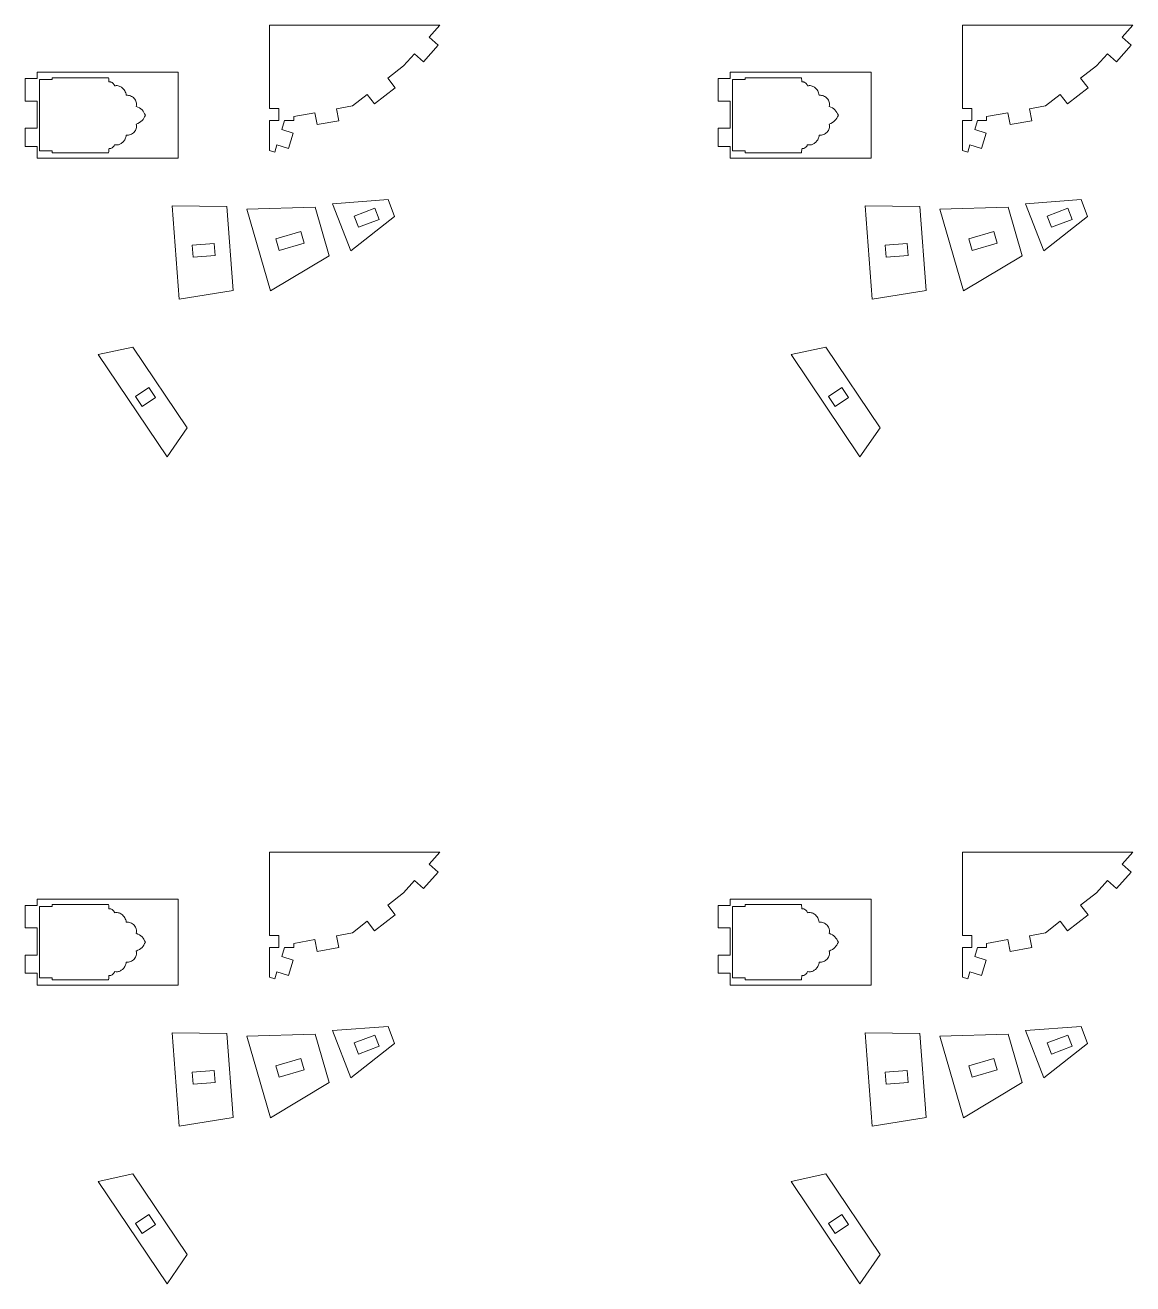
# Model space of a CAD drawing. Header units: millimetres. Extents: x -566 to 8079, y -1523 to 3979.
# Drawn here: x 3440.6 to 3716, y 3167.3 to 3480.5 of the extents above; entities that cross this region are included whole.
import ezdxf
from ezdxf.lldxf.tags import DXFTag

# ---------------------------------------------------------------- set-up
doc = ezdxf.new("R2010")
doc.units = ezdxf.units.MM
tags = doc.linetypes.add('CENTER', pattern=[10.16, 6.35, -1.27, 1.27, -1.27]).pattern_tags.tags
tags[10:11] = [DXFTag(74, 4), DXFTag(75, 0), DXFTag(340, '0'), DXFTag(46, 1.0), DXFTag(50, 0.0), DXFTag(44, 0.0), DXFTag(45, 0.0)]
tags[8:9] = [DXFTag(74, 4), DXFTag(75, 0), DXFTag(340, '0'), DXFTag(46, 1.0), DXFTag(50, 0.0), DXFTag(44, 0.0), DXFTag(45, 0.0)]
tags[6:7] = [DXFTag(74, 4), DXFTag(75, 0), DXFTag(340, '0'), DXFTag(46, 1.0), DXFTag(50, 0.0), DXFTag(44, 0.0), DXFTag(45, 0.0)]
tags[4:5] = [DXFTag(74, 4), DXFTag(75, 0), DXFTag(340, '0'), DXFTag(46, 1.0), DXFTag(50, 0.0), DXFTag(44, 0.0), DXFTag(45, 0.0)]

# ---------------------------------------------------------------- blocks, each defined once
blk = doc.blocks.new('DWG6')
at = {"color": 7, "linetype": 'Continuous', "lineweight": 15}
for p, q in [((775.83, 410.52), (775.83, 431.25)), ((775.83, 431.25), (818.17, 431.25)), ((818.17, 431.25), (815.5, 428.26)), ((948.14, 410.52), (948.14, 431.25)), ((948.14, 431.25), (990.48, 431.25)), ((990.48, 431.25), (987.81, 428.26)), ((817.74, 426.26), (814.09, 422.16)), ((815.5, 428.26), (817.74, 426.26)), ((990.05, 426.26), (986.4, 422.16)), ((987.81, 428.26), (990.05, 426.26)), ((811.85, 424.15), (809.15, 421.13)), ((814.09, 422.16), (811.85, 424.15)), ((984.15, 424.15), (981.46, 421.13)), ((986.4, 422.16), (984.15, 424.15)), ((809.15, 421.13), (805.2, 418.03)), ((981.46, 421.13), (977.5, 418.03)), ((715.07, 412.37), (715.07, 417.95)), ((715.07, 417.95), (718.07, 417.95)), ((753.07, 419.58), (718.07, 419.58)), ((718.07, 419.58), (718.07, 417.95)), ((721.81, 417.7), (718.66, 417.7)), ((718.66, 417.7), (718.66, 399.97)), ((735.8, 418.17), (721.81, 418.17)), ((721.81, 418.17), (721.81, 417.7)), ((753.07, 398.17), (753.07, 419.58)), ((805.2, 418.03), (807.05, 415.67)), ((887.37, 412.37), (887.37, 417.95)), ((887.37, 417.95), (890.37, 417.95)), ((925.38, 419.58), (890.37, 419.58)), ((890.37, 419.58), (890.37, 417.95)), ((894.12, 417.7), (890.97, 417.7)), ((890.97, 417.7), (890.97, 399.97)), ((908.11, 418.17), (894.12, 418.17)), ((894.12, 418.17), (894.12, 417.7)), ((925.38, 398.17), (925.38, 419.58)), ((977.5, 418.03), (979.36, 415.67)), ((800.1, 414.03), (796.45, 411.17)), ((801.95, 411.67), (800.1, 414.03)), ((807.05, 415.67), (801.95, 411.67)), ((972.41, 414.03), (968.75, 411.17)), ((974.26, 411.67), (972.41, 414.03)), ((979.36, 415.67), (974.26, 411.67)), ((715.07, 412.37), (718.07, 412.37)), ((718.07, 412.37), (718.07, 405.61)), ((778.16, 410.52), (775.83, 410.52)), ((778.16, 407.52), (778.16, 410.52)), ((796.45, 411.17), (792.48, 410.44)), ((792.48, 410.44), (793.02, 407.49)), ((887.37, 412.37), (890.37, 412.37)), ((890.37, 412.37), (890.37, 405.61)), ((950.46, 410.52), (948.14, 410.52)), ((950.46, 407.52), (950.46, 410.52)), ((968.75, 411.17), (964.79, 410.44)), ((964.79, 410.44), (965.33, 407.49)), ((775.83, 400.09), (775.83, 407.52)), ((775.83, 407.52), (778.16, 407.52)), ((779.55, 407.52), (778.85, 405.27)), ((781.82, 407.52), (779.55, 407.52)), ((787.09, 409.46), (781.82, 408.51)), ((781.82, 408.51), (781.82, 407.52)), ((787.63, 406.51), (787.09, 409.46)), ((793.02, 407.49), (787.63, 406.51)), ((948.14, 400.09), (948.14, 407.52)), ((948.14, 407.52), (950.46, 407.52)), ((951.86, 407.52), (951.15, 405.27)), ((954.13, 407.52), (951.86, 407.52)), ((959.4, 409.46), (954.13, 408.51)), ((954.13, 408.51), (954.13, 407.52)), ((959.94, 406.51), (959.4, 409.46)), ((965.33, 407.49), (959.94, 406.51)), ((715.07, 401.1), (715.07, 405.61)), ((715.07, 405.61), (718.07, 405.61)), ((781.71, 404.37), (778.85, 405.27)), ((781.71, 404.37), (780.52, 400.58)), ((887.37, 401.1), (887.37, 405.61)), ((887.37, 405.61), (890.37, 405.61)), ((954.02, 404.37), (951.15, 405.27)), ((954.02, 404.37), (952.83, 400.58)), ((715.07, 401.1), (718.07, 401.1)), ((718.07, 401.1), (718.07, 398.17)), ((777.66, 401.47), (777.1, 399.69)), ((780.52, 400.58), (777.66, 401.47)), ((887.37, 401.1), (890.37, 401.1)), ((890.37, 401.1), (890.37, 398.17)), ((949.97, 401.47), (949.41, 399.69)), ((952.83, 400.58), (949.97, 401.47)), ((718.07, 398.17), (753.07, 398.17)), ((718.66, 399.97), (721.81, 399.97)), ((721.81, 399.97), (721.81, 399.51)), ((721.81, 399.51), (735.8, 399.51)), ((777.1, 399.69), (775.83, 400.09)), ((890.37, 398.17), (925.38, 398.17)), ((890.97, 399.97), (894.12, 399.97)), ((894.12, 399.97), (894.12, 399.51)), ((894.12, 399.51), (908.11, 399.51)), ((949.41, 399.69), (948.14, 400.09)), ((751.59, 386.28), (765.2, 386.13)), ((753.33, 363.07), (751.59, 386.28)), ((765.2, 386.13), (766.76, 365.24)), ((770.16, 385.46), (787.15, 385.96)), ((776.08, 365.17), (770.16, 385.46)), ((787.15, 385.96), (790.68, 373.89)), ((791.49, 386.83), (805.29, 387.86)), ((796.01, 375.1), (791.49, 386.83)), ((796.88, 383.76), (802, 385.74)), ((802, 385.74), (803.08, 382.94)), ((805.29, 387.86), (806.91, 383.66)), ((923.9, 386.28), (937.5, 386.13)), ((925.63, 363.07), (923.9, 386.28)), ((937.5, 386.13), (939.06, 365.24)), ((942.46, 385.46), (959.46, 385.96)), ((948.39, 365.17), (942.46, 385.46)), ((959.46, 385.96), (962.98, 373.89)), ((963.8, 386.83), (977.6, 387.86)), ((968.32, 375.1), (963.8, 386.83)), ((969.18, 383.76), (974.31, 385.74)), ((974.31, 385.74), (975.39, 382.94)), ((977.6, 387.86), (979.21, 383.66)), ((806.91, 383.66), (796.01, 375.1)), ((797.95, 380.96), (796.88, 383.76)), ((803.08, 382.94), (797.95, 380.96)), ((979.21, 383.66), (968.32, 375.1)), ((970.26, 380.96), (969.18, 383.76)), ((975.39, 382.94), (970.26, 380.96)), ((777.35, 378.1), (783.57, 379.92)), ((783.57, 379.92), (784.41, 377.04)), ((949.66, 378.1), (955.88, 379.92)), ((955.88, 379.92), (956.72, 377.04)), ((756.61, 376.52), (762.07, 376.93)), ((756.84, 373.53), (756.61, 376.52)), ((762.07, 376.93), (762.3, 373.93)), ((778.19, 375.22), (777.35, 378.1)), ((784.41, 377.04), (778.19, 375.22)), ((928.92, 376.52), (934.38, 376.93)), ((929.14, 373.53), (928.92, 376.52)), ((934.38, 376.93), (934.61, 373.93)), ((950.5, 375.22), (949.66, 378.1)), ((956.72, 377.04), (950.5, 375.22)), ((762.3, 373.93), (756.84, 373.53)), ((790.68, 373.89), (776.08, 365.17)), ((934.61, 373.93), (929.14, 373.53)), ((962.98, 373.89), (948.39, 365.17)), ((766.76, 365.24), (753.33, 363.07)), ((939.06, 365.24), (925.63, 363.07)), ((741.86, 351.17), (733.24, 349.3)), ((755.34, 331.09), (741.86, 351.17)), ((914.17, 351.17), (905.55, 349.3)), ((927.64, 331.09), (914.17, 351.17)), ((733.24, 349.3), (750.33, 323.83)), ((905.55, 349.3), (922.63, 323.83)), ((745.78, 341.09), (742.48, 338.87)), ((742.48, 338.87), (744.15, 336.38)), ((744.15, 336.38), (747.46, 338.6)), ((747.46, 338.6), (745.78, 341.09)), ((918.09, 341.09), (914.79, 338.87)), ((914.79, 338.87), (916.46, 336.38)), ((916.46, 336.38), (919.76, 338.6)), ((919.76, 338.6), (918.09, 341.09)), ((750.33, 323.83), (755.34, 331.09)), ((922.63, 323.83), (927.64, 331.09)), ((775.83, 204.78), (775.83, 225.51)), ((775.83, 225.51), (818.17, 225.51)), ((818.17, 225.51), (815.5, 222.51)), ((948.14, 204.78), (948.14, 225.51)), ((948.14, 225.51), (990.48, 225.51)), ((990.48, 225.51), (987.81, 222.51)), ((815.5, 222.51), (817.74, 220.52)), ((987.81, 222.51), (990.05, 220.52)), ((817.74, 220.52), (814.09, 216.42)), ((990.05, 220.52), (986.4, 216.42)), ((811.85, 218.41), (809.15, 215.38)), ((814.09, 216.42), (811.85, 218.41)), ((984.15, 218.41), (981.46, 215.38)), ((986.4, 216.42), (984.15, 218.41)), ((753.07, 213.83), (718.07, 213.83)), ((718.07, 213.83), (718.07, 212.2)), ((753.07, 192.42), (753.07, 213.83)), ((809.15, 215.38), (805.2, 212.28)), ((925.38, 213.83), (890.37, 213.83)), ((890.37, 213.83), (890.37, 212.2)), ((925.38, 192.42), (925.38, 213.83)), ((981.46, 215.38), (977.5, 212.28)), ((715.07, 206.63), (715.07, 212.2)), ((715.07, 212.2), (718.07, 212.2)), ((721.81, 211.96), (718.66, 211.96)), ((718.66, 211.96), (718.66, 194.23)), ((735.8, 212.43), (721.81, 212.43)), ((721.81, 212.43), (721.81, 211.96)), ((807.05, 209.92), (801.95, 205.93)), ((805.2, 212.28), (807.05, 209.92)), ((887.37, 206.63), (887.37, 212.2)), ((887.37, 212.2), (890.37, 212.2)), ((894.12, 211.96), (890.97, 211.96)), ((890.97, 211.96), (890.97, 194.23)), ((908.11, 212.43), (894.12, 212.43)), ((894.12, 212.43), (894.12, 211.96)), ((979.36, 209.92), (974.26, 205.93)), ((977.5, 212.28), (979.36, 209.92)), ((800.1, 208.29), (796.45, 205.42)), ((801.95, 205.93), (800.1, 208.29)), ((972.41, 208.29), (968.75, 205.42)), ((974.26, 205.93), (972.41, 208.29)), ((715.07, 206.63), (718.07, 206.63)), ((718.07, 206.63), (718.07, 199.86)), ((778.16, 204.78), (775.83, 204.78)), ((778.16, 201.78), (778.16, 204.78)), ((787.09, 203.72), (781.82, 202.76)), ((787.63, 200.77), (787.09, 203.72)), ((796.45, 205.42), (792.48, 204.7)), ((792.48, 204.7), (793.02, 201.75)), ((887.37, 206.63), (890.37, 206.63)), ((890.37, 206.63), (890.37, 199.86)), ((950.46, 204.78), (948.14, 204.78)), ((950.46, 201.78), (950.46, 204.78)), ((959.4, 203.72), (954.13, 202.76)), ((959.94, 200.77), (959.4, 203.72)), ((968.75, 205.42), (964.79, 204.7)), ((964.79, 204.7), (965.33, 201.75)), ((775.83, 194.35), (775.83, 201.78)), ((775.83, 201.78), (778.16, 201.78)), ((779.55, 201.78), (778.85, 199.52)), ((781.82, 201.78), (779.55, 201.78)), ((781.82, 202.76), (781.82, 201.78)), ((793.02, 201.75), (787.63, 200.77)), ((948.14, 194.35), (948.14, 201.78)), ((948.14, 201.78), (950.46, 201.78)), ((951.86, 201.78), (951.15, 199.52)), ((954.13, 201.78), (951.86, 201.78)), ((954.13, 202.76), (954.13, 201.78)), ((965.33, 201.75), (959.94, 200.77)), ((715.07, 195.35), (715.07, 199.86)), ((715.07, 199.86), (718.07, 199.86)), ((781.71, 198.63), (778.85, 199.52)), ((781.71, 198.63), (780.52, 194.83)), ((887.37, 195.35), (887.37, 199.86)), ((887.37, 199.86), (890.37, 199.86)), ((954.02, 198.63), (951.15, 199.52)), ((954.02, 198.63), (952.83, 194.83)), ((715.07, 195.35), (718.07, 195.35)), ((718.07, 195.35), (718.07, 192.42)), ((718.66, 194.23), (721.81, 194.23)), ((721.81, 194.23), (721.81, 193.76)), ((777.1, 193.95), (775.83, 194.35)), ((777.66, 195.73), (777.1, 193.95)), ((780.52, 194.83), (777.66, 195.73)), ((887.37, 195.35), (890.37, 195.35)), ((890.37, 195.35), (890.37, 192.42)), ((890.97, 194.23), (894.12, 194.23)), ((894.12, 194.23), (894.12, 193.76)), ((949.41, 193.95), (948.14, 194.35)), ((949.97, 195.73), (949.41, 193.95)), ((952.83, 194.83), (949.97, 195.73)), ((718.07, 192.42), (753.07, 192.42)), ((721.81, 193.76), (735.8, 193.76)), ((890.37, 192.42), (925.38, 192.42)), ((894.12, 193.76), (908.11, 193.76)), ((791.49, 181.08), (805.29, 182.11)), ((805.29, 182.11), (806.91, 177.91)), ((963.8, 181.08), (977.6, 182.11)), ((977.6, 182.11), (979.21, 177.91)), ((751.59, 180.53), (765.2, 180.38)), ((753.33, 157.32), (751.59, 180.53)), ((765.2, 180.38), (766.76, 159.49)), ((770.16, 179.71), (787.15, 180.21)), ((776.08, 159.42), (770.16, 179.71)), ((787.15, 180.21), (790.68, 168.15)), ((796.01, 169.35), (791.49, 181.08)), ((796.88, 178.02), (802, 179.99)), ((802, 179.99), (803.08, 177.19)), ((923.9, 180.53), (937.5, 180.38)), ((925.63, 157.32), (923.9, 180.53)), ((937.5, 180.38), (939.06, 159.49)), ((942.46, 179.71), (959.46, 180.21)), ((948.39, 159.42), (942.46, 179.71)), ((959.46, 180.21), (962.98, 168.15)), ((968.32, 169.35), (963.8, 181.08)), ((969.18, 178.02), (974.31, 179.99)), ((974.31, 179.99), (975.39, 177.19)), ((806.91, 177.91), (796.01, 169.35)), ((797.95, 175.22), (796.88, 178.02)), ((803.08, 177.19), (797.95, 175.22)), ((979.21, 177.91), (968.32, 169.35)), ((970.26, 175.22), (969.18, 178.02)), ((975.39, 177.19), (970.26, 175.22)), ((777.35, 172.36), (783.57, 174.17)), ((778.19, 169.48), (777.35, 172.36)), ((783.57, 174.17), (784.41, 171.29)), ((949.66, 172.36), (955.88, 174.17)), ((950.5, 169.48), (949.66, 172.36)), ((955.88, 174.17), (956.72, 171.29)), ((756.61, 170.77), (762.07, 171.18)), ((756.84, 167.78), (756.61, 170.77)), ((762.07, 171.18), (762.3, 168.19)), ((784.41, 171.29), (778.19, 169.48)), ((928.92, 170.77), (934.38, 171.18)), ((929.14, 167.78), (928.92, 170.77)), ((934.38, 171.18), (934.61, 168.19)), ((956.72, 171.29), (950.5, 169.48)), ((762.3, 168.19), (756.84, 167.78)), ((790.68, 168.15), (776.08, 159.42)), ((934.61, 168.19), (929.14, 167.78)), ((962.98, 168.15), (948.39, 159.42)), ((766.76, 159.49), (753.33, 157.32)), ((939.06, 159.49), (925.63, 157.32)), ((741.86, 145.43), (733.24, 143.55)), ((755.34, 125.35), (741.86, 145.43)), ((914.17, 145.43), (905.55, 143.55)), ((927.64, 125.35), (914.17, 145.43)), ((733.24, 143.55), (750.33, 118.08)), ((905.55, 143.55), (922.63, 118.08)), ((745.78, 135.34), (742.48, 133.13)), ((747.46, 132.85), (745.78, 135.34)), ((918.09, 135.34), (914.79, 133.13)), ((919.76, 132.85), (918.09, 135.34)), ((742.48, 133.13), (744.15, 130.64)), ((744.15, 130.64), (747.46, 132.85)), ((914.79, 133.13), (916.46, 130.64)), ((916.46, 130.64), (919.76, 132.85)), ((750.33, 118.08), (755.34, 125.35)), ((922.63, 118.08), (927.64, 125.35))]:
    blk.add_line(p, q, dxfattribs=at)
for points, knots in [([(737.25, 416.17), (737.24, 416.25), (737.22, 416.42), (737.01, 416.71), (736.72, 416.94), (736.4, 417.09), (736.17, 417.15), (736.03, 417.15), (735.96, 417.14), (735.92, 417.15), (735.9, 417.17), (735.88, 417.2), (735.84, 417.33), (735.84, 417.66), (735.82, 417.98), (735.8, 418.17)], [0, 0, 0, 0, 0.086859, 0.177228, 0.365247, 0.47622, 0.554971, 0.604964, 0.621908, 0.635005, 0.643307, 0.65324, 0.666331, 0.791488, 1, 1, 1, 1]), ([(909.56, 416.17), (909.55, 416.25), (909.52, 416.42), (909.32, 416.71), (909.02, 416.94), (908.7, 417.09), (908.48, 417.15), (908.34, 417.15), (908.27, 417.14), (908.23, 417.15), (908.21, 417.17), (908.19, 417.2), (908.15, 417.33), (908.15, 417.66), (908.12, 417.98), (908.11, 418.17)], [0, 0, 0, 0, 0.086859, 0.177228, 0.365247, 0.47622, 0.554971, 0.604964, 0.621908, 0.635005, 0.643307, 0.65324, 0.666331, 0.791488, 1, 1, 1, 1]), ([(740.21, 413.83), (740.11, 414.21), (739.9, 414.98), (739.12, 415.79), (738.19, 416.27), (737.56, 416.2), (737.25, 416.17)], [0, 0, 0, 0, 0.278065, 0.560909, 0.77859, 1, 1, 1, 1]), ([(742.69, 411.05), (742.73, 411.23), (742.81, 411.59), (742.69, 412.31), (742.2, 413.09), (741.3, 413.75), (740.57, 413.8), (740.21, 413.83)], [0, 0, 0, 0, 0.128485, 0.252149, 0.499759, 0.752072, 1, 1, 1, 1]), ([(912.52, 413.83), (912.41, 414.21), (912.21, 414.98), (911.43, 415.79), (910.49, 416.27), (909.87, 416.2), (909.56, 416.17)], [0, 0, 0, 0, 0.278065, 0.560909, 0.77859, 1, 1, 1, 1]), ([(915, 411.05), (915.04, 411.23), (915.11, 411.59), (914.99, 412.31), (914.51, 413.09), (913.6, 413.75), (912.88, 413.8), (912.52, 413.83)], [0, 0, 0, 0, 0.128485, 0.252149, 0.499759, 0.752072, 1, 1, 1, 1]), ([(744.94, 408.84), (744.71, 409.32), (744.22, 410.32), (743.21, 410.8), (742.69, 411.05)], [0, 0, 0, 0, 0.484021, 1, 1, 1, 1]), ([(917.25, 408.84), (917.01, 409.32), (916.52, 410.32), (915.52, 410.8), (915, 411.05)], [0, 0, 0, 0, 0.484021, 1, 1, 1, 1]), ([(742.69, 406.63), (743.21, 406.88), (744.22, 407.36), (744.71, 408.36), (744.94, 408.84)], [0, 0, 0, 0, 0.51597, 1, 1, 1, 1]), ([(915, 406.63), (915.52, 406.88), (916.52, 407.36), (917.01, 408.36), (917.25, 408.84)], [0, 0, 0, 0, 0.51597, 1, 1, 1, 1]), ([(740.21, 403.85), (740.57, 403.88), (741.3, 403.93), (742.2, 404.59), (742.69, 405.37), (742.81, 406.09), (742.73, 406.45), (742.69, 406.63)], [0, 0, 0, 0, 0.247928, 0.500241, 0.747851, 0.871515, 1, 1, 1, 1]), ([(912.52, 403.85), (912.88, 403.88), (913.6, 403.93), (914.51, 404.59), (914.99, 405.37), (915.11, 406.09), (915.04, 406.45), (915, 406.63)], [0, 0, 0, 0, 0.247928, 0.500241, 0.747851, 0.871515, 1, 1, 1, 1]), ([(735.8, 399.51), (735.82, 399.74), (735.84, 400.05), (735.85, 400.38), (735.88, 400.48), (735.9, 400.51), (735.92, 400.53), (735.96, 400.53), (736.03, 400.53), (736.17, 400.53), (736.4, 400.59), (736.72, 400.74), (737.01, 400.97), (737.22, 401.26), (737.24, 401.43), (737.25, 401.51)], [0, 0, 0, 0, 0.246657, 0.333707, 0.346812, 0.356732, 0.365033, 0.37813, 0.395073, 0.445064, 0.52381, 0.634782, 0.822794, 0.913159, 1, 1, 1, 1]), ([(737.25, 401.51), (737.52, 401.48), (738.04, 401.41), (738.8, 401.7), (739.46, 402.22), (740, 402.94), (740.14, 403.55), (740.21, 403.85)], [0, 0, 0, 0, 0.18862, 0.372491, 0.55974, 0.782456, 1, 1, 1, 1]), ([(908.11, 399.51), (908.12, 399.74), (908.15, 400.05), (908.16, 400.38), (908.19, 400.48), (908.21, 400.51), (908.23, 400.53), (908.27, 400.53), (908.34, 400.53), (908.48, 400.53), (908.7, 400.59), (909.02, 400.74), (909.32, 400.97), (909.52, 401.26), (909.55, 401.43), (909.56, 401.51)], [0, 0, 0, 0, 0.246657, 0.333707, 0.346812, 0.356732, 0.365033, 0.37813, 0.395073, 0.445064, 0.52381, 0.634782, 0.822794, 0.913159, 1, 1, 1, 1]), ([(909.56, 401.51), (909.82, 401.48), (910.35, 401.41), (911.11, 401.7), (911.76, 402.22), (912.3, 402.94), (912.44, 403.55), (912.52, 403.85)], [0, 0, 0, 0, 0.18862, 0.372491, 0.55974, 0.782456, 1, 1, 1, 1]), ([(737.25, 210.42), (737.24, 210.51), (737.22, 210.67), (737.01, 210.96), (736.72, 211.19), (736.4, 211.35), (736.17, 211.41), (736.03, 211.4), (735.96, 211.4), (735.92, 211.41), (735.9, 211.43), (735.88, 211.45), (735.84, 211.59), (735.84, 211.92), (735.82, 212.23), (735.8, 212.43)], [0, 0, 0, 0, 0.086859, 0.177228, 0.365247, 0.47622, 0.554971, 0.604964, 0.621908, 0.635005, 0.643307, 0.65324, 0.666331, 0.791488, 1, 1, 1, 1]), ([(740.21, 208.09), (740.11, 208.47), (739.9, 209.24), (739.12, 210.05), (738.19, 210.52), (737.56, 210.46), (737.25, 210.42)], [0, 0, 0, 0, 0.278065, 0.560909, 0.77859, 1, 1, 1, 1]), ([(909.56, 210.42), (909.55, 210.51), (909.52, 210.67), (909.32, 210.96), (909.02, 211.19), (908.7, 211.35), (908.48, 211.41), (908.34, 211.4), (908.27, 211.4), (908.23, 211.41), (908.21, 211.43), (908.19, 211.45), (908.15, 211.59), (908.15, 211.92), (908.12, 212.23), (908.11, 212.43)], [0, 0, 0, 0, 0.086859, 0.177228, 0.365247, 0.47622, 0.554971, 0.604964, 0.621908, 0.635005, 0.643307, 0.65324, 0.666331, 0.791488, 1, 1, 1, 1]), ([(912.52, 208.09), (912.41, 208.47), (912.21, 209.24), (911.43, 210.05), (910.49, 210.52), (909.87, 210.46), (909.56, 210.42)], [0, 0, 0, 0, 0.278065, 0.560909, 0.77859, 1, 1, 1, 1]), ([(742.69, 205.3), (742.73, 205.49), (742.81, 205.84), (742.69, 206.56), (742.2, 207.34), (741.3, 208.01), (740.57, 208.06), (740.21, 208.09)], [0, 0, 0, 0, 0.128485, 0.252149, 0.499759, 0.752072, 1, 1, 1, 1]), ([(915, 205.3), (915.04, 205.49), (915.11, 205.84), (914.99, 206.56), (914.51, 207.34), (913.6, 208.01), (912.88, 208.06), (912.52, 208.09)], [0, 0, 0, 0, 0.128485, 0.252149, 0.499759, 0.752072, 1, 1, 1, 1]), ([(744.94, 203.09), (744.71, 203.58), (744.22, 204.57), (743.21, 205.05), (742.69, 205.3)], [0, 0, 0, 0, 0.484021, 1, 1, 1, 1]), ([(917.25, 203.09), (917.01, 203.58), (916.52, 204.57), (915.52, 205.05), (915, 205.3)], [0, 0, 0, 0, 0.484021, 1, 1, 1, 1]), ([(740.21, 198.1), (740.57, 198.13), (741.3, 198.18), (742.2, 198.85), (742.69, 199.63), (742.81, 200.35), (742.73, 200.7), (742.69, 200.89)], [0, 0, 0, 0, 0.247928, 0.500241, 0.747851, 0.871515, 1, 1, 1, 1]), ([(742.69, 200.89), (743.21, 201.13), (744.22, 201.62), (744.71, 202.61), (744.94, 203.09)], [0, 0, 0, 0, 0.51597, 1, 1, 1, 1]), ([(912.52, 198.1), (912.88, 198.13), (913.6, 198.18), (914.51, 198.85), (914.99, 199.63), (915.11, 200.35), (915.04, 200.7), (915, 200.89)], [0, 0, 0, 0, 0.247928, 0.500241, 0.747851, 0.871515, 1, 1, 1, 1]), ([(915, 200.89), (915.52, 201.13), (916.52, 201.62), (917.01, 202.61), (917.25, 203.09)], [0, 0, 0, 0, 0.51597, 1, 1, 1, 1]), ([(737.25, 195.77), (737.52, 195.73), (738.04, 195.67), (738.8, 195.96), (739.46, 196.47), (740, 197.2), (740.14, 197.8), (740.21, 198.1)], [0, 0, 0, 0, 0.18862, 0.372491, 0.55974, 0.782456, 1, 1, 1, 1]), ([(909.56, 195.77), (909.82, 195.73), (910.35, 195.67), (911.11, 195.96), (911.76, 196.47), (912.3, 197.2), (912.44, 197.8), (912.52, 198.1)], [0, 0, 0, 0, 0.18862, 0.372491, 0.55974, 0.782456, 1, 1, 1, 1]), ([(735.8, 193.76), (735.82, 193.99), (735.84, 194.31), (735.85, 194.64), (735.88, 194.74), (735.9, 194.76), (735.92, 194.78), (735.96, 194.79), (736.03, 194.79), (736.17, 194.78), (736.4, 194.84), (736.72, 195), (737.01, 195.23), (737.22, 195.52), (737.24, 195.68), (737.25, 195.77)], [0, 0, 0, 0, 0.246657, 0.333707, 0.346812, 0.356732, 0.365033, 0.37813, 0.395073, 0.445064, 0.52381, 0.634782, 0.822794, 0.913159, 1, 1, 1, 1]), ([(908.11, 193.76), (908.12, 193.99), (908.15, 194.31), (908.16, 194.64), (908.19, 194.74), (908.21, 194.76), (908.23, 194.78), (908.27, 194.79), (908.34, 194.79), (908.48, 194.78), (908.7, 194.84), (909.02, 195), (909.32, 195.23), (909.52, 195.52), (909.55, 195.68), (909.56, 195.77)], [0, 0, 0, 0, 0.246657, 0.333707, 0.346812, 0.356732, 0.365033, 0.37813, 0.395073, 0.445064, 0.52381, 0.634782, 0.822794, 0.913159, 1, 1, 1, 1])]:
    blk.add_open_spline(points, degree=3, knots=knots, dxfattribs=at)

msp = doc.modelspace()

# ---------------------------------------------------------------- block references
at = {"linetype": 'CENTER'}
msp.add_blockref('DWG6', (2725.5, 3049.22), dxfattribs=at)

doc.saveas('drawing.dxf')
